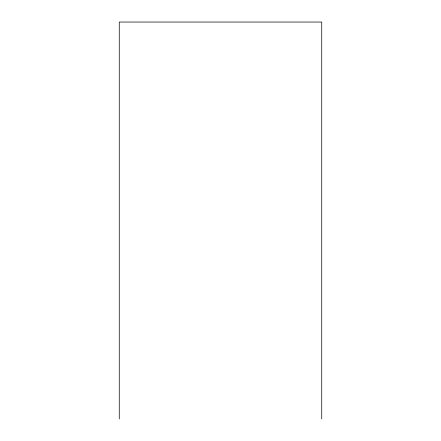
<?xml version="1.0" encoding="UTF-8"?>
<svg xmlns="http://www.w3.org/2000/svg" width="441" height="441" viewBox="0 0 441 441"><rect width="100%" height="100%" fill="white"/><g stroke="black" fill="none" stroke-linecap="round" stroke-linejoin="round"><path stroke-width="0.66" d="M321.737 418.95L321.737 22.05L119.263 22.05L119.263 418.95"/></g></svg>
